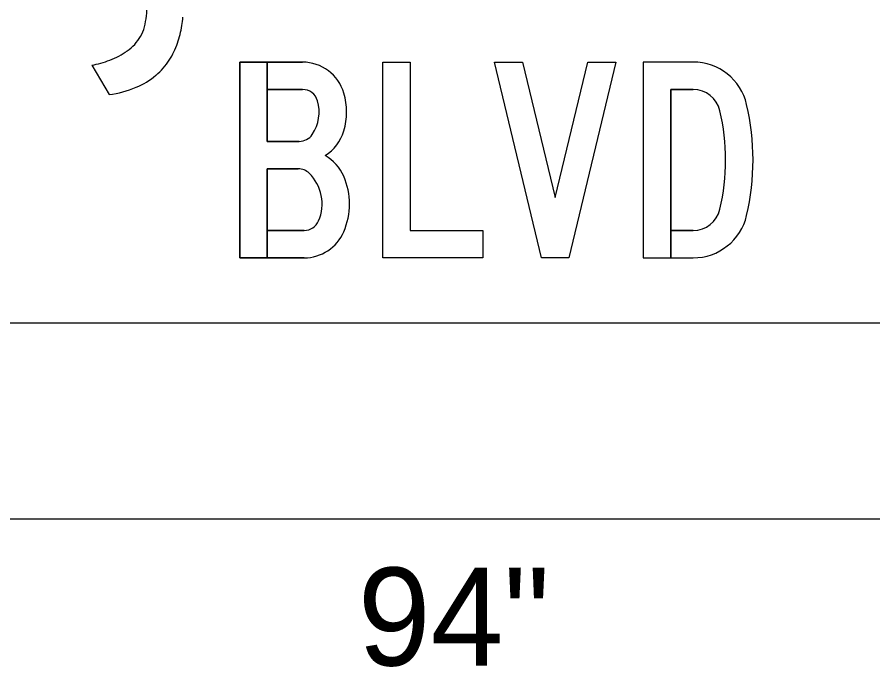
# Model space of a CAD drawing. Extents: x 764 to 1076, y -284 to -242.
# Drawn here: x 1031.97 to 1034.155, y -262.186 to -260.526 of the extents above; entities that cross this region are included whole.
import ezdxf

# ---------------------------------------------------------------- set-up
doc = ezdxf.new("R2010")
doc.units = 0
for name, color, linetype in [('GSBWFill', 7, 'Continuous'), ('GSColorFill', 7, 'Continuous'), ('GSDims', 7, 'Continuous'), ('GSOutline', 7, 'Continuous')]:
    doc.layers.add(name, color=color, linetype=linetype)

msp = doc.modelspace()

# ---------------------------------------------------------------- linework, layer by layer
at = {"layer": 'GSBWFill'}
for p, q in [((1032.1609, -260.6489), (1032.2053, -260.7238)), ((1033.6962, -261.0708), (1033.6389, -261.0708)), ((1028.6264, -261.3072), (1037.6264, -261.3072))]:
    msp.add_line(p, q, dxfattribs=at)
for points in [[(1032.6879, -260.9133), (1032.6089, -260.9133), (1032.6089, -261.1408), (1032.5389, -261.1408), (1032.5389, -260.6408), (1032.6089, -260.6408), (1032.6089, -260.8433), (1032.6906, -260.8433)], [(1032.6989, -260.7108), (1032.6089, -260.7108), (1032.6089, -260.6408), (1032.6989, -260.6408)], [(1033.6962, -260.6408), (1033.5689, -260.6408), (1033.5689, -261.1408), (1033.6389, -261.1408), (1033.6389, -260.7108), (1033.6962, -260.7108)], [(1032.7032, -261.1408), (1032.6089, -261.1408), (1032.6089, -261.0708), (1032.7032, -261.0708)], [(1033.6389, -261.0708), (1033.6389, -261.1408), (1033.6962, -261.1408)]]:
    msp.add_lwpolyline(points, dxfattribs=at)
for points in [[(1032.9039, -260.6408), (1032.9739, -260.6408), (1032.9739, -261.0708), (1033.1589, -261.0708), (1033.1589, -261.1408), (1032.9039, -261.1408)], [(1033.1889, -260.6408), (1033.2609, -260.6408), (1033.3439, -260.9866), (1033.4269, -260.6408), (1033.4989, -260.6408), (1033.3789, -261.1408), (1033.3089, -261.1408)]]:
    msp.add_lwpolyline(points, close=True, dxfattribs=at)
for centre, radius, start, end in [((1032.6989, -260.7508), 0.11, 16.2602, 90), ((1033.6962, -260.7808), 0.14, 13.109, 90), ((1032.6989, -260.7508), 0.04, 16.2602, 90), ((1032.6389, -260.7683), 0.1725, 343.7398, 16.2602), ((1033.6962, -260.7808), 0.07, 13.109, 90), ((1032.6389, -260.7683), 0.1025, 325.9442, 16.2602), ((1033.2239, -260.8908), 0.625, 346.891, 13.109), ((1033.2239, -260.8908), 0.555, 346.891, 13.109), ((1032.6989, -260.7858), 0.11, 301.5648, 343.7398), ((1032.6906, -260.8033), 0.04, 270, 325.9442), ((1032.7032, -260.9758), 0.11, 23.1324, 61.0715), ((1032.6879, -260.9533), 0.04, 45.5847, 90), ((1032.6389, -261.0033), 0.11, 336.8676, 45.5847), ((1032.6389, -261.0033), 0.18, 336.8676, 23.1324), ((1033.6962, -261.0008), 0.07, 270, 346.891), ((1033.6962, -261.0008), 0.14, 270, 346.891), ((1032.7032, -261.0308), 0.04, 270, 336.8676), ((1032.7032, -261.0308), 0.11, 270, 336.8676)]:
    msp.add_arc(centre, radius, start, end, dxfattribs=at)
for centre, major_axis, start_param, end_param in [((1032.0629, -260.4941), (0, 0.2393), 4.472246, 4.712389), ((1032.085, -260.4975), (0, 0.31), 4.550375, 4.620751), ((1032.1962, -260.5249), (0, 0.1026), 4.199942, 4.454999), ((1032.1304, -260.5066), (0, 0.2638), 4.38204, 4.556792), ((1032.1832, -260.5154), (0, 0.1185), 3.758702, 4.183333), ((1032.1877, -260.5262), (0, 0.2032), 4.142691, 4.381492), ((1032.1401, -260.4552), (0, 0.1926), 3.497074, 3.760519), ((1032.1051, -260.365), (0, 0.2893), 3.335703, 3.502061), ((1032.2107, -260.5402), (0, 0.1763), 3.84536, 4.139735), ((1032.1992, -260.5248), (0, 0.1954), 3.537591, 3.839202), ((1032.1686, -260.4487), (0, 0.2775), 3.274297, 3.533374)]:
    msp.add_ellipse(centre, major_axis=major_axis, ratio=0.999993, start_param=start_param, end_param=end_param, dxfattribs=at)
at = {"layer": 'GSColorFill'}
for p, q in [((1032.1609, -260.6489), (1032.2053, -260.7238)), ((1033.6962, -261.0708), (1033.6389, -261.0708)), ((1028.6264, -261.3072), (1037.6264, -261.3072)), ((1028.6264, -261.3072), (1037.6264, -261.3072))]:
    msp.add_line(p, q, dxfattribs=at)
for points in [[(1032.6879, -260.9133), (1032.6089, -260.9133), (1032.6089, -261.1408), (1032.5389, -261.1408), (1032.5389, -260.6408), (1032.6089, -260.6408), (1032.6089, -260.8433), (1032.6906, -260.8433)], [(1032.6989, -260.7108), (1032.6089, -260.7108), (1032.6089, -260.6408), (1032.6989, -260.6408)], [(1033.6962, -260.6408), (1033.5689, -260.6408), (1033.5689, -261.1408), (1033.6389, -261.1408), (1033.6389, -260.7108), (1033.6962, -260.7108)], [(1032.7032, -261.1408), (1032.6089, -261.1408), (1032.6089, -261.0708), (1032.7032, -261.0708)], [(1033.6389, -261.0708), (1033.6389, -261.1408), (1033.6962, -261.1408)]]:
    msp.add_lwpolyline(points, dxfattribs=at)
for points in [[(1032.9039, -260.6408), (1032.9739, -260.6408), (1032.9739, -261.0708), (1033.1589, -261.0708), (1033.1589, -261.1408), (1032.9039, -261.1408)], [(1033.1889, -260.6408), (1033.2609, -260.6408), (1033.3439, -260.9866), (1033.4269, -260.6408), (1033.4989, -260.6408), (1033.3789, -261.1408), (1033.3089, -261.1408)]]:
    msp.add_lwpolyline(points, close=True, dxfattribs=at)
for centre, radius, start, end in [((1032.6989, -260.7508), 0.11, 16.2602, 90), ((1033.6962, -260.7808), 0.14, 13.109, 90), ((1032.6989, -260.7508), 0.04, 16.2602, 90), ((1032.6389, -260.7683), 0.1725, 343.7398, 16.2602), ((1033.6962, -260.7808), 0.07, 13.109, 90), ((1032.6389, -260.7683), 0.1025, 325.9442, 16.2602), ((1033.2239, -260.8908), 0.625, 346.891, 13.109), ((1033.2239, -260.8908), 0.555, 346.891, 13.109), ((1032.6989, -260.7858), 0.11, 301.5648, 343.7398), ((1032.6906, -260.8033), 0.04, 270, 325.9442), ((1032.7032, -260.9758), 0.11, 23.1324, 61.0715), ((1032.6879, -260.9533), 0.04, 45.5847, 90), ((1032.6389, -261.0033), 0.11, 336.8676, 45.5847), ((1032.6389, -261.0033), 0.18, 336.8676, 23.1324), ((1033.6962, -261.0008), 0.07, 270, 346.891), ((1033.6962, -261.0008), 0.14, 270, 346.891), ((1032.7032, -261.0308), 0.04, 270, 336.8676), ((1032.7032, -261.0308), 0.11, 270, 336.8676)]:
    msp.add_arc(centre, radius, start, end, dxfattribs=at)
for centre, major_axis, start_param, end_param in [((1032.0629, -260.4941), (0, 0.2393), 4.472246, 4.712389), ((1032.085, -260.4975), (0, 0.31), 4.550375, 4.620751), ((1032.1962, -260.5249), (0, 0.1026), 4.199942, 4.454999), ((1032.1304, -260.5066), (0, 0.2638), 4.38204, 4.556792), ((1032.1832, -260.5154), (0, 0.1185), 3.758702, 4.183333), ((1032.1877, -260.5262), (0, 0.2032), 4.142691, 4.381492), ((1032.1401, -260.4552), (0, 0.1926), 3.497074, 3.760519), ((1032.1051, -260.365), (0, 0.2893), 3.335703, 3.502061), ((1032.2107, -260.5402), (0, 0.1763), 3.84536, 4.139735), ((1032.1992, -260.5248), (0, 0.1954), 3.537591, 3.839202), ((1032.1686, -260.4487), (0, 0.2775), 3.274297, 3.533374)]:
    msp.add_ellipse(centre, major_axis=major_axis, ratio=0.999993, start_param=start_param, end_param=end_param, dxfattribs=at)
at = {"layer": 'GSDims'}
msp.add_line((1029.2089, -261.8072), (1037.043, -261.8072), dxfattribs=at)
at = {"layer": 'GSOutline'}
for p, q in [((1032.1609, -260.6489), (1032.2053, -260.7238)), ((1033.6389, -261.0708), (1033.6962, -261.0708)), ((1033.6962, -261.1408), (1033.6962, -261.1408)), ((1028.6264, -261.3072), (1037.6264, -261.3072))]:
    msp.add_line(p, q, dxfattribs=at)
for points in [[(1032.6989, -260.6408), (1032.5389, -260.6408), (1032.5389, -261.1408), (1032.7032, -261.1408)], [(1033.6962, -260.6408), (1033.5689, -260.6408), (1033.5689, -261.1408), (1033.6962, -261.1408)], [(1032.6906, -260.8433), (1032.6089, -260.8433), (1032.6089, -260.7108), (1032.6989, -260.7108)], [(1033.6962, -260.7108), (1033.6389, -260.7108), (1033.6389, -261.0708)], [(1032.7032, -261.0708), (1032.6089, -261.0708), (1032.6089, -260.9133), (1032.6879, -260.9133)]]:
    msp.add_lwpolyline(points, dxfattribs=at)
for points in [[(1032.9039, -260.6408), (1032.9739, -260.6408), (1032.9739, -261.0708), (1033.1589, -261.0708), (1033.1589, -261.1408), (1032.9039, -261.1408)], [(1033.1889, -260.6408), (1033.2609, -260.6408), (1033.3439, -260.9866), (1033.4269, -260.6408), (1033.4989, -260.6408), (1033.3789, -261.1408), (1033.3089, -261.1408)]]:
    msp.add_lwpolyline(points, close=True, dxfattribs=at)
for centre, radius, start, end in [((1032.6989, -260.7508), 0.11, 16.2602, 90), ((1033.6962, -260.7808), 0.14, 13.109, 90), ((1032.6989, -260.7508), 0.04, 16.2602, 90), ((1032.6389, -260.7683), 0.1725, 343.7398, 16.2602), ((1033.6962, -260.7808), 0.07, 13.109, 90), ((1032.6389, -260.7683), 0.1025, 325.9442, 16.2602), ((1033.2239, -260.8908), 0.625, 346.891, 13.109), ((1033.2239, -260.8908), 0.555, 346.891, 13.109), ((1032.6989, -260.7858), 0.11, 301.5648, 343.7398), ((1032.6906, -260.8033), 0.04, 270, 325.9442), ((1032.7032, -260.9758), 0.11, 23.1324, 61.0715), ((1032.6879, -260.9533), 0.04, 45.5847, 90), ((1032.6389, -261.0033), 0.11, 336.8676, 45.5847), ((1032.6389, -261.0033), 0.18, 336.8676, 23.1324), ((1033.6962, -261.0008), 0.07, 270, 346.891), ((1033.6962, -261.0008), 0.14, 270, 346.891), ((1032.7032, -261.0308), 0.04, 270, 336.8676), ((1032.7032, -261.0308), 0.11, 270, 336.8676)]:
    msp.add_arc(centre, radius, start, end, dxfattribs=at)
for centre, major_axis, start_param, end_param in [((1032.0629, -260.4941), (0, 0.2393), 4.472246, 4.712389), ((1032.085, -260.4975), (0, 0.31), 4.550375, 4.620751), ((1032.1962, -260.5249), (0, 0.1026), 4.199942, 4.454999), ((1032.1304, -260.5066), (0, 0.2638), 4.38204, 4.556792), ((1032.1832, -260.5154), (0, 0.1185), 3.758702, 4.183333), ((1032.1877, -260.5262), (0, 0.2032), 4.142691, 4.381492), ((1032.1401, -260.4552), (0, 0.1926), 3.497074, 3.760519), ((1032.1051, -260.365), (0, 0.2893), 3.335703, 3.502061), ((1032.2107, -260.5402), (0, 0.1763), 3.84536, 4.139735), ((1032.1992, -260.5248), (0, 0.1954), 3.537591, 3.839202), ((1032.1686, -260.4487), (0, 0.2775), 3.274297, 3.533374)]:
    msp.add_ellipse(centre, major_axis=major_axis, ratio=0.999993, start_param=start_param, end_param=end_param, dxfattribs=at)

# ---------------------------------------------------------------- texts
at = {"layer": 'GSDims'}
msp.add_text('94"', height=0.25, dxfattribs=at).set_placement((1032.8402, -262.1822))

doc.saveas('drawing.dxf')
